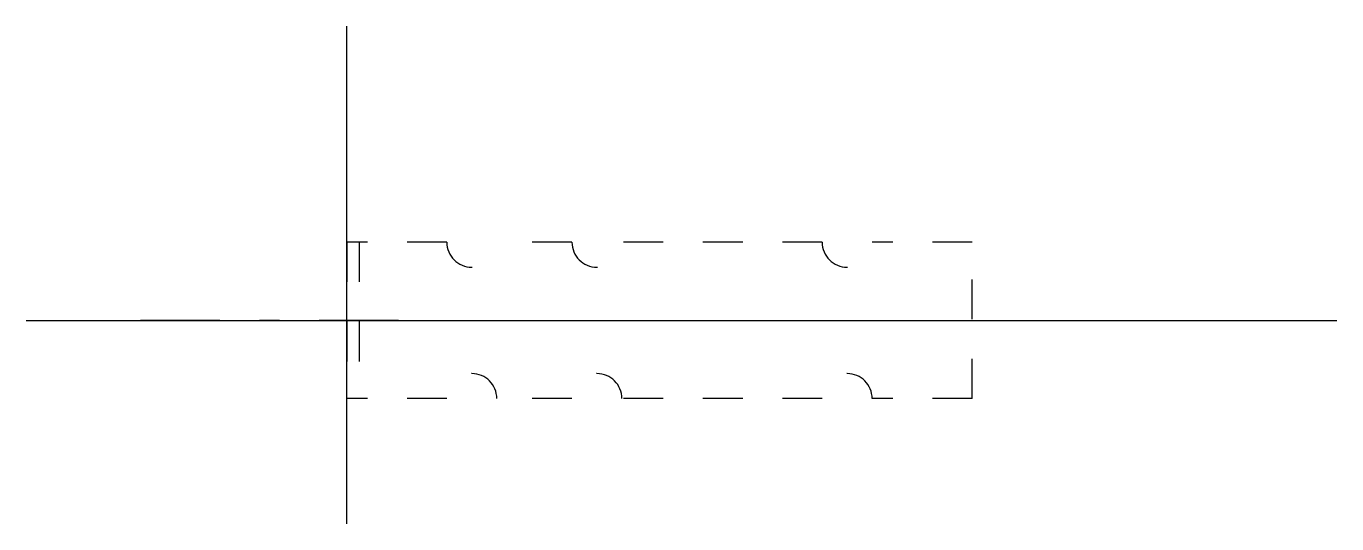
# Model space of a CAD drawing. Extents: x -51 to 158, y -32 to 47.
import ezdxf

# ---------------------------------------------------------------- set-up
doc = ezdxf.new("R2010")
doc.units = 0
doc.linetypes.add('CENTER', pattern=[28.575, 12.7, -6.35, 3.175, -6.35])
doc.linetypes.add('DASHED', pattern=[12.7, 6.35, -6.35])
doc.layers.get('0').update_dxf_attribs({"linetype": 'CONTINUOUS'})

msp = doc.modelspace()

# ---------------------------------------------------------------- linework, layer by layer
at = {"linetype": 'CONTINUOUS'}
for p, q in [((0, -32.5), (0, 47)), ((-51.23, 0), (158.27, 0))]:
    msp.add_line(p, q, dxfattribs=at)
at = {"linetype": 'DASHED'}
for p, q in [((0, 12.5), (0, -12.5)), ((16, 12.5), (0, 12.5)), ((2, 12.5), (2, -12.5)), ((36, 12.5), (24, 12.5)), ((76, 12.5), (44, 12.5)), ((100, 12.5), (84, 12.5)), ((100, -12.5), (100, 12.5)), ((16, -12.5), (0, -12.5)), ((36, -12.5), (24, -12.5)), ((76, -12.5), (44, -12.5)), ((100, -12.5), (84, -12.5))]:
    msp.add_line(p, q, dxfattribs=at)
at = {"linetype": 'CENTER'}
msp.add_line((8.3, 0), (-36.7, 0), dxfattribs=at)
at = {"linetype": 'DASHED'}
for centre, start, end in [((20, 12.5), 180, 0), ((40, 12.5), 180, 0), ((80, 12.5), 180, 0), ((20, -12.5), 0, 180), ((40, -12.5), 0, 180), ((80, -12.5), 0, 180)]:
    msp.add_arc(centre, 4, start, end, dxfattribs=at)

doc.saveas('drawing.dxf')
